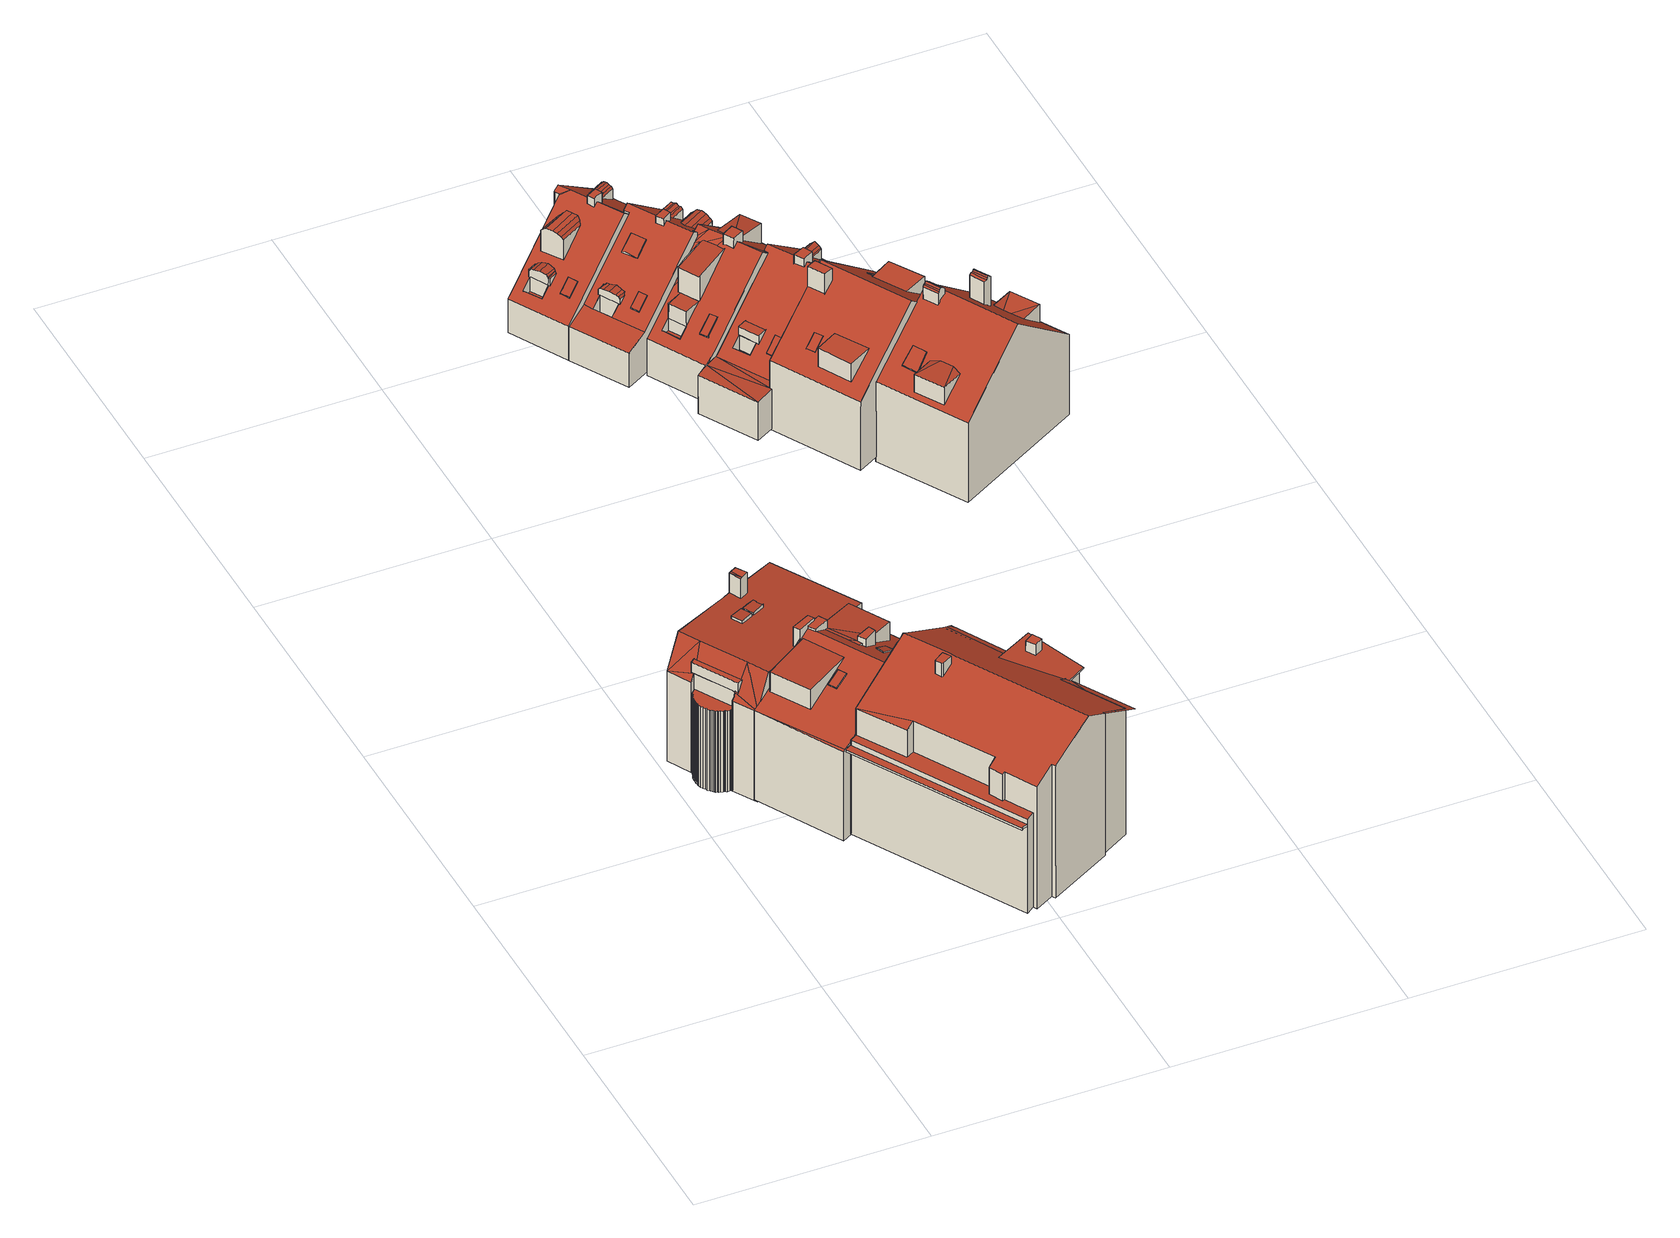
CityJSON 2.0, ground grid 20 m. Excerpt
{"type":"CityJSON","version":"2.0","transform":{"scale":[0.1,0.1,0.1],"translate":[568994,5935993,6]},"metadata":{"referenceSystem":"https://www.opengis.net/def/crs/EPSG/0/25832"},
"CityObjects":{
"building1":{"type":"Building","attributes":{"Grundfläche 2D":"136.138390","Grundhöhe NN":"7.382"},"children":["building1-1","building1-2","building1-3","building1-4","building1-5","building1-6"],"geometry":[{"type":"Solid","lod":"3","boundaries":[[[[0,1,2,3,4,5,6]],[[7,8,9,10,11,12,13,14,15,16,17,18,19,20,21]],[[22,8,7]],[[23,24,22]],[[25,8,22,24]],[[24,26,27,28,9,8,25]],[[29,30,31,32,27]],[[27,32,9,28]],[[10,9,32]],[[33,34,35,36,37,38,39,40,41,42,43,44,45,46,47,48,49,50,51,52,53,54,55,56,57,58,59,60,61,62,63,64,65,66,67,68,69,70,71,72,73,74,75]],[[76,77,78,79]],[[74,73,80,81]],[[75,74,81,82]],[[33,75,82,83]],[[34,33,83,84]],[[35,34,84,85]],[[36,35,85,86]],[[37,36,86,87]],[[38,37,87,88]],[[39,38,88,89]],[[40,39,89,90]],[[41,40,90,91]],[[42,41,91,92]],[[43,42,92,93]],[[44,43,93,94]],[[45,44,94,95]],[[46,45,95,96]],[[47,46,96,97]],[[48,47,97,98]],[[49,48,98,99]],[[50,49,99,100]],[[51,50,100,101]],[[52,51,101,102]],[[53,52,102,103]],[[54,53,103,104]],[[55,54,104,105]],[[56,55,105,106]],[[57,56,106,107]],[[58,57,107,108]],[[59,58,108,109]],[[60,59,109,110]],[[61,60,110,111]],[[70,69,112,113]],[[62,61,111,114]],[[63,62,114,115]],[[64,63,115,116]],[[65,64,116,117]],[[66,65,117,118]],[[67,66,118,119]],[[68,67,119,120]],[[69,68,120,112]],[[1,0,6,121,122]],[[2,1,122,123]],[[4,3,2,123,124,79,78]],[[76,79,124,125]],[[77,76,125,126]],[[127,128,129,22,7,21,20,19,18,17,16,77,126,130]],[[23,22,129,131]],[[23,131,80,73,24]],[[27,26,24,73,72,71]],[[27,71,70,29]],[[31,30,29,70,113,132]],[[32,31,132,133]],[[14,13,12,11,10,32,133,121,6,134]],[[5,4,78,77,16,15,14,134,6]],[[125,124,123,122,121,133,132,113,112,120,119,118,117,116,115,114,111,110,109,108,107,106,105,104,103,102,101,100,99,98,97,96,95,94,93,92,91,90,89,88,87,86,85,84,83,82,81,80,131,129,128,127,130,126]]]],"semantics":{"surfaces":[{"type":"RoofSurface"},{"type":"WallSurface"},{"type":"GroundSurface"}],"values":[[0,0,0,0,0,0,0,0,0,0,0,1,1,1,1,1,1,1,1,1,1,1,1,1,1,1,1,1,1,1,1,1,1,1,1,1,1,1,1,1,1,1,1,1,1,1,1,1,1,1,1,1,1,1,1,1,1,1,1,1,1,1,1,1,1,2]]}}]},
"building1-1":{"type":"BuildingInstallation","parents":["building1"],"geometry":[{"type":"MultiSurface","lod":"3","boundaries":[[[135,134,136,137]],[[0,138,137,136]],[[138,5,135,137]],[[5,6,134,135]],[[6,0,136,134]]],"semantics":{"surfaces":[{"type":"RoofSurface"},{"type":"WallSurface"}],"values":[0,1,1,1,1]}}]},
"building1-2":{"type":"BuildingInstallation","parents":["building1"],"geometry":[{"type":"MultiSurface","lod":"3","boundaries":[[[139,140,141,142,143,144,145,146]],[[147,148,142,141]],[[149,144,143,142,148]],[[149,150,145,144]],[[150,151,146,145]],[[151,152,139,146]],[[141,140,139,152,147]]],"semantics":{"surfaces":[{"type":"RoofSurface"},{"type":"WallSurface"}],"values":[0,1,1,1,1,1,1]}}]},
"building1-3":{"type":"BuildingInstallation","parents":["building1"],"geometry":[{"type":"MultiSurface","lod":"3","boundaries":[[[153,154,155]],[[156,154,153]],[[157,156,153,158]],[[20,159,155,154]],[[159,160,161,158,153,155]],[[161,18,157,158]],[[18,19,20,154,156,157]]],"semantics":{"surfaces":[{"type":"RoofSurface"},{"type":"WallSurface"}],"values":[0,0,0,1,1,1,1]}}]},
"building1-4":{"type":"BuildingInstallation","parents":["building1"],"geometry":[{"type":"MultiSurface","lod":"3","boundaries":[[[25,162,163,164,165,166,167,168,28]],[[163,162,169]],[[169,24,26,27,170,167,166,165,164,163]],[[168,167,170]]],"semantics":{"surfaces":[{"type":"RoofSurface"},{"type":"WallSurface"}],"values":[0,1,1,1]}}]},
"building1-5":{"type":"BuildingInstallation","parents":["building1"],"geometry":[{"type":"MultiSurface","lod":"3","boundaries":[[[171,172,173,174]],[[174,173,175,176]],[[176,177,171,174]],[[172,171,177,178]],[[178,175,173,172]]],"semantics":{"surfaces":[{"type":"RoofSurface"},{"type":"WallSurface"}],"values":[0,1,1,1,1]}}]},
"building1-6":{"type":"BuildingInstallation","parents":["building1"],"geometry":[{"type":"MultiSurface","lod":"3","boundaries":[[[179,180,181,182]],[[11,12,180,179]],[[12,183,181,180]],[[183,184,182,181]],[[184,11,179,182]]],"semantics":{"surfaces":[{"type":"RoofSurface"},{"type":"WallSurface"}],"values":[0,1,1,1,1]}}]},
"building2":{"type":"Building","attributes":{"Grundfläche 2D":"112.647436","Grundhöhe NN":"7.895"},"children":["building2-1","building2-2","building2-3","building2-4","building2-5","building2-6"],"geometry":[{"type":"MultiSurface","lod":"3","boundaries":[[[185,186,187,188,189,190]],[[191,189,192,193]],[[191,190,189]],[[194,191,193,195]],[[196,197,198,199,200,201,202,203,204],[205,206,207,208,195,193,192,209,210,211,212]],[[213,214,215,200,199,198,216,217],[218,219,220,221]],[[222,214,213]],[[218,223,224,219]],[[188,187,211,210]],[[194,195,208]],[[205,212,186,185]],[[212,211,187,186]],[[219,224,220]],[[218,221,223]],[[221,220,224,223]],[[213,217,216,198,197,196,204,225,226]],[[222,213,226,227]],[[203,202,201,200,215,214,222,227,228]],[[204,203,228,225]],[[226,225,228,227]]],"semantics":{"surfaces":[{"type":"RoofSurface"},{"type":"WallSurface"},{"type":"GroundSurface"}],"values":[0,0,0,0,0,0,0,0,1,1,1,1,1,1,1,1,1,1,1,2]}}]},
"building2-1":{"type":"BuildingInstallation","parents":["building2"],"geometry":[{"type":"MultiSurface","lod":"3","boundaries":[[[229,230,231,232,233]],[[230,229,216,234]],[[230,234,199,192,189,231]],[[189,188,210,196,233,232,231]],[[233,196,197,198,216,229]]],"semantics":{"surfaces":[{"type":"RoofSurface"},{"type":"WallSurface"}],"values":[0,1,1,1,1]}}]},
"building2-2":{"type":"BuildingInstallation","parents":["building2"],"geometry":[{"type":"MultiSurface","lod":"3","boundaries":[[[235,236,237,238]],[[237,236,239,240]],[[236,235,241,239]],[[238,237,240,242]],[[235,238,242,241]]],"semantics":{"surfaces":[{"type":"RoofSurface"},{"type":"WallSurface"}],"values":[0,1,1,1,1]}}]},
"building2-3":{"type":"BuildingInstallation","parents":["building2"],"geometry":[{"type":"MultiSurface","lod":"3","boundaries":[[[243,244,245,246]],[[201,202,244,243]],[[243,246,247,201]],[[202,248,245,244]],[[247,246,245,248]]],"semantics":{"surfaces":[{"type":"RoofSurface"},{"type":"WallSurface"}],"values":[0,1,1,1,1]}}]},
"building2-4":{"type":"BuildingInstallation","parents":["building2"],"geometry":[{"type":"MultiSurface","lod":"3","boundaries":[[[249,250,251,252]],[[253,254,249,252]],[[254,255,250,249]],[[251,250,255,256]],[[252,251,256,253]]],"semantics":{"surfaces":[{"type":"RoofSurface"},{"type":"WallSurface"}],"values":[0,1,1,1,1]}}]},
"building2-5":{"type":"BuildingInstallation","parents":["building2"],"geometry":[{"type":"MultiSurface","lod":"3","boundaries":[[[257,258,259,260]],[[257,260,261,262]],[[258,257,262,263]],[[260,259,264,261]],[[259,258,263,264]]],"semantics":{"surfaces":[{"type":"RoofSurface"},{"type":"WallSurface"}],"values":[0,1,1,1,1]}}]},
"building2-6":{"type":"BuildingInstallation","parents":["building2"],"geometry":[{"type":"MultiSurface","lod":"3","boundaries":[[[265,266,267,268,269]],[[267,266,191,194,208,270]],[[270,271,268,267]],[[205,185,190,265,269,268,271]],[[190,191,266,265]]],"semantics":{"surfaces":[{"type":"RoofSurface"},{"type":"WallSurface"}],"values":[0,1,1,1,1]}}]},
"building3":{"type":"Building","attributes":{"Grundfläche 2D":"219.987229","Grundhöhe NN":"8.027"},"children":["building3-1","building3-2","building3-3"],"geometry":[{"type":"MultiSurface","lod":"3","boundaries":[[[272,273,274,275,276,277,278,279],[280,281,282,283,284]],[[285,286,287]],[[277,276,275,288,289,290,291,292,293,294,295,296,297,298,299,300,272]],[[301,302,303,287,286,304,305,306,307,308,309,310,297,296,295,294]],[[311,312,313,314,315,316,317,318,319,320]],[[288,275,274,321]],[[300,322,273,272]],[[322,321,274,273]],[[315,314,323,324,325,326]],[[327,316,315,326,325,324,328,329]],[[316,327,329,328,330,317]],[[306,319,318,307]],[[331,308,307,318,317,330]],[[309,308,331,332]],[[310,309,332,333]],[[298,297,310,333,334]],[[335,298,334,336]],[[337,335,336,338]],[[278,339,337,338,340]],[[341,342,343,344,277,339,278,340]],[[345,343,342,346]],[[347,348,345,346,349]],[[291,350,347,349,351]],[[352,323,314,287,303,302,301,294,293,292,291,351,353]],[[287,314,313,285]],[[285,313,312,286]],[[286,312,311,304]],[[304,311,320,305]],[[305,320,319,306]],[[340,338,336,334,333,332,331,330,328,324,323,352,353,351,349,346,342,341]],[[277,344,300,299,298,335,337,339]],[[344,343,345,348,288,321,322,300]],[[347,350,291,290,289,288,348]]],"semantics":{"surfaces":[{"type":"RoofSurface"},{"type":"WallSurface"},{"type":"GroundSurface"}],"values":[0,0,0,0,0,1,1,1,1,1,1,1,1,1,1,1,1,1,1,1,1,1,1,1,1,1,1,1,1,2,0,0,0]}}]},
"building3-1":{"type":"BuildingInstallation","parents":["building3"],"geometry":[{"type":"MultiSurface","lod":"3","boundaries":[[[354,355,356,357,358,359]],[[357,356,360,361]],[[358,357,361,362]],[[359,358,362,363]],[[354,359,363,364]],[[355,354,364,365]],[[356,355,365,360]]],"semantics":{"surfaces":[{"type":"RoofSurface"},{"type":"WallSurface"}],"values":[0,1,1,1,1,1,1]}}]},
"building3-2":{"type":"BuildingInstallation","parents":["building3"],"geometry":[{"type":"MultiSurface","lod":"3","boundaries":[[[366,367,368,369]],[[368,367,281,280]],[[369,368,280,284]],[[366,369,284,283]],[[367,366,283,282,281]]],"semantics":{"surfaces":[{"type":"RoofSurface"},{"type":"WallSurface"}],"values":[0,1,1,1,1]}}]},
"building3-3":{"type":"BuildingInstallation","parents":["building3"],"geometry":[{"type":"MultiSurface","lod":"3","boundaries":[[[214,370,371,327,326]],[[327,329,325,326]],[[325,372,214,326]],[[370,214,372,373]],[[329,327,371,370,373,374]],[[329,374,373,372,325]]],"semantics":{"surfaces":[{"type":"RoofSurface"},{"type":"WallSurface"},{"type":"OuterCeilingSurface"}],"values":[0,1,1,1,1,2]}}]},
"building4":{"type":"Building","attributes":{"Grundfläche 2D":"66.499523","Grundhöhe NN":"8.034"},"children":["building4-1","building4-2","building4-3","building4-4","building4-5","building4-6"],"geometry":[{"type":"MultiSurface","lod":"3","boundaries":[[[375,376,377,378,379,380]],[[381,382,383,384,385,386,387,378,377,376]],[[385,388,389,386]],[[390,386,389]],[[390,391,392,380,379,378,387,386],[393,394,395,396,397,398]],[[392,391,399,400]],[[375,380,392,400,401]],[[376,375,401,402]],[[382,381,376,402,403]],[[384,383,382,403,404]],[[388,385,384,404,405]],[[389,388,405,406]],[[399,391,390,389,406]],[[400,399,406,405,404,403,402,401]]],"semantics":{"surfaces":[{"type":"RoofSurface"},{"type":"WallSurface"},{"type":"GroundSurface"}],"values":[0,0,0,0,0,1,1,1,1,1,1,1,1,2]}}]},
"building4-1":{"type":"BuildingInstallation","parents":["building4"],"geometry":[{"type":"MultiSurface","lod":"3","boundaries":[[[407,408,409,410,411,412]],[[410,409,394,393]],[[411,410,393,398]],[[397,396,395,408,407,412,411,398]],[[395,394,409,408]]],"semantics":{"surfaces":[{"type":"RoofSurface"},{"type":"WallSurface"}],"values":[0,1,1,1,1]}}]},
"building4-2":{"type":"BuildingInstallation","parents":["building4"],"geometry":[{"type":"MultiSurface","lod":"3","boundaries":[[[413,414,415,416,417]],[[418,414,413,419]],[[420,418,419,421]],[[422,420,421,423]],[[424,422,423,425]],[[426,424,425,427]],[[416,415,428]],[[426,427,429]],[[430,431,432,428,415,414,418,420,422,424,426,429,433]]],"semantics":{"surfaces":[{"type":"RoofSurface"},{"type":"WallSurface"}],"values":[0,0,0,0,0,0,1,1,1]}}]},
"building4-3":{"type":"BuildingInstallation","parents":["building4"],"geometry":[{"type":"MultiSurface","lod":"3","boundaries":[[[434,435,436,437,438,439]],[[434,439,440,441]],[[442,441,440,443]],[[444,442,443,445]],[[446,447,444,445,448]],[[448,449,446]],[[450,451,446,449,452]],[[453,395,396,397,398,448,445,443,440,439,438,437]],[[398,449,448]],[[398,454,452,449]],[[450,452,454]],[[437,436,453]]],"semantics":{"surfaces":[{"type":"RoofSurface"},{"type":"WallSurface"}],"values":[0,0,0,0,0,0,0,1,1,1,1,1]}}]},
"building4-4":{"type":"BuildingInstallation","parents":["building4"],"geometry":[{"type":"MultiSurface","lod":"3","boundaries":[[[455,456,457,458]],[[458,457,459,460]],[[460,459,461,462]],[[461,463,464,462]],[[465,464,463,466]],[[467,465,466,468]],[[463,461,459,457,456,469,470,468,466]],[[467,468,470]],[[456,455,469]]],"semantics":{"surfaces":[{"type":"RoofSurface"},{"type":"WallSurface"}],"values":[0,0,0,0,0,0,1,1,1]}}]},
"building4-5":{"type":"BuildingInstallation","parents":["building4"],"geometry":[{"type":"MultiSurface","lod":"3","boundaries":[[[471,472,473,474,475,476]],[[477,478,473,472]],[[479,474,473,478,387]],[[475,474,479,480]],[[379,377,481,477,472,471,476,475,480]]],"semantics":{"surfaces":[{"type":"RoofSurface"},{"type":"WallSurface"}],"values":[0,1,1,1,1]}}]},
"building4-6":{"type":"BuildingInstallation","parents":["building4"],"geometry":[{"type":"MultiSurface","lod":"3","boundaries":[[[482,483,484,485]],[[485,484,486,487]],[[482,485,487,488]],[[488,489,483,482]],[[484,483,489,486]]],"semantics":{"surfaces":[{"type":"RoofSurface"},{"type":"WallSurface"}],"values":[0,1,1,1,1]}}]},
"building5":{"type":"Building","attributes":{"Grundfläche 2D":"73.309201","Grundhöhe NN":"8.021"},"children":["building5-1","building5-2","building5-3","building5-4","building5-5","building5-6","building5-7"],"geometry":[{"type":"MultiSurface","lod":"3","boundaries":[[[490,491,392,492,493,494]],[[495,496,497,498,491,490,499,500,501,502,494,493,503,504]],[[496,495,504,503,505,506,507,508,509,510]],[[492,392,400,511]],[[512,505,503,493,492,511,513]],[[506,505,512,514]],[[508,507,506,514,515]],[[510,509,508,515,516]],[[497,496,510,516,402]],[[498,497,402,401]],[[392,491,498,401,400]],[[513,511,400,401,402,516,515,514,512]]],"semantics":{"surfaces":[{"type":"RoofSurface"},{"type":"WallSurface"},{"type":"GroundSurface"}],"values":[0,0,0,1,1,1,1,1,1,1,1,2]}}]},
"building5-1":{"type":"BuildingInstallation","parents":["building5"],"geometry":[{"type":"MultiSurface","lod":"3","boundaries":[[[517,518,519,520]],[[517,520,521,522]],[[520,519,523,521]],[[518,517,522,524]],[[519,518,524,523]]],"semantics":{"surfaces":[{"type":"RoofSurface"},{"type":"WallSurface"}],"values":[0,1,1,1,1]}}]},
"building5-2":{"type":"BuildingInstallation","parents":["building5"],"geometry":[{"type":"MultiSurface","lod":"3","boundaries":[[[525,526,527,528,529]],[[530,526,525,531]],[[532,530,531,533]],[[534,532,533,535]],[[536,534,535,537]],[[538,536,537,539]],[[528,527,540]],[[538,539,541]],[[536,538,541,542,543,540,527,526,530,532,534]]],"semantics":{"surfaces":[{"type":"RoofSurface"},{"type":"WallSurface"}],"values":[0,0,0,0,0,0,1,1,1]}}]},
"building5-3":{"type":"BuildingInstallation","parents":["building5"],"geometry":[{"type":"MultiSurface","lod":"3","boundaries":[[[544,545,546,547,548,549,550]],[[545,544,551,552]],[[553,552,551,554]],[[555,553,554,556]],[[556,557,558,555]],[[559,560,558,557,561]],[[562,499,500,501,502,563,561,557,556,554,551,544,550,549]],[[559,561,563]],[[549,548,562]]],"semantics":{"surfaces":[{"type":"RoofSurface"},{"type":"WallSurface"}],"values":[0,0,0,0,0,0,1,1,1]}}]},
"building5-4":{"type":"BuildingInstallation","parents":["building5"],"geometry":[{"type":"MultiSurface","lod":"3","boundaries":[[[564,565,566,567,568,569]],[[490,494,566,565]],[[567,566,494,502]],[[567,502,501,500,499,564,569,568]],[[565,564,499,490]]],"semantics":{"surfaces":[{"type":"RoofSurface"},{"type":"WallSurface"}],"values":[0,1,1,1,1]}}]},
"building5-5":{"type":"BuildingInstallation","parents":["building5"],"geometry":[{"type":"MultiSurface","lod":"3","boundaries":[[[570,571,572,573]],[[573,572,574,575]],[[575,574,576,577]],[[578,577,576,579]],[[580,581,578,579,582]],[[583,584,580,582,585]],[[586,587,588,589,590,585,582,579,576,574,572,571]],[[583,585,590]],[[586,571,570]]],"semantics":{"surfaces":[{"type":"RoofSurface"},{"type":"WallSurface"}],"values":[0,0,0,0,0,0,1,1,1]}}]},
"building5-6":{"type":"BuildingInstallation","parents":["building5"],"geometry":[{"type":"MultiSurface","lod":"3","boundaries":[[[591,592,593,594,595,596,597]],[[591,598,599,600,601,595,594,593,592]],[[596,595,601,602]],[[597,596,602,603]],[[603,598,591,597]]],"semantics":{"surfaces":[{"type":"RoofSurface"},{"type":"WallSurface"}],"values":[0,1,1,1,1]}}]},
"building5-7":{"type":"BuildingInstallation","parents":["building5"],"geometry":[{"type":"MultiSurface","lod":"3","boundaries":[[[604,605,606,607]],[[604,608,495,609,605]],[[606,605,609,610]],[[606,610,504,611,607]],[[604,607,611,608]]],"semantics":{"surfaces":[{"type":"RoofSurface"},{"type":"WallSurface"}],"values":[0,1,1,1,1]}}]},
"building6":{"type":"Building","attributes":{"Grundfläche 2D":"66.528659","Grundhöhe NN":"7.716"},"children":["building6-1","building6-2","building6-3","building6-4","building6-5","building6-6"],"geometry":[{"type":"MultiSurface","lod":"3","boundaries":[[[612,613,614,615,616,617,618,619,620],[621,622,623,624,625,626,627,628]],[[618,629,630,619]],[[631,632,620,619,630,633,634,635,636]],[[631,637,638,632]],[[639,632,638]],[[639,614,613,612,620,640,641]],[[641,640,620,632,639]],[[616,615,642,643]],[[629,618,617,616,643,644]],[[630,629,644,645]],[[634,633,630,645,646]],[[636,635,634,646,647]],[[637,631,636,647,648]],[[638,637,648,649]],[[642,615,614,639,638,649,650]],[[643,642,650,649,648,647,646,645,644]]],"semantics":{"surfaces":[{"type":"RoofSurface"},{"type":"WallSurface"},{"type":"GroundSurface"}],"values":[0,0,0,0,0,0,0,1,1,1,1,1,1,1,1,2]}}]},
"building6-1":{"type":"BuildingInstallation","parents":["building6"],"geometry":[{"type":"MultiSurface","lod":"3","boundaries":[[[651,652,653,654]],[[655,656,657,651,654]],[[651,657,619,658,652]],[[658,659,653,652]],[[653,659,620,655,654]]],"semantics":{"surfaces":[{"type":"RoofSurface"},{"type":"WallSurface"}],"values":[0,1,1,1,1]}}]},
"building6-2":{"type":"BuildingInstallation","parents":["building6"],"geometry":[{"type":"MultiSurface","lod":"3","boundaries":[[[628,660,661,621]],[[660,628,627,626]],[[626,623,661,660]],[[623,622,621,661]]],"semantics":{"surfaces":[{"type":"RoofSurface"},{"type":"WallSurface"}],"values":[0,1,1,1]}}]},
"building6-3":{"type":"BuildingInstallation","parents":["building6"],"geometry":[{"type":"MultiSurface","lod":"3","boundaries":[[[662,663,664,665,666,667]],[[662,667,668,669]],[[665,664,670,671]],[[668,667,666,665,671,672]],[[670,664,663,662,669,673]]],"semantics":{"surfaces":[{"type":"RoofSurface"},{"type":"WallSurface"}],"values":[0,1,1,1,1]}}]},
"building6-4":{"type":"BuildingInstallation","parents":["building6"],"geometry":[{"type":"MultiSurface","lod":"3","boundaries":[[[674,675,676]],[[677,676,675,678]],[[679,674,676]],[[677,678,680]],[[676,677,680,679]]],"semantics":{"surfaces":[{"type":"RoofSurface"},{"type":"WallSurface"}],"values":[0,0,1,1,1]}}]},
"building6-5":{"type":"BuildingInstallation","parents":["building6"],"geometry":[{"type":"MultiSurface","lod":"3","boundaries":[[[681,682,683,684]],[[626,625,682,681]],[[625,624,683,682]],[[624,623,684,683]],[[623,626,681,684]]],"semantics":{"surfaces":[{"type":"RoofSurface"},{"type":"WallSurface"}],"values":[0,1,1,1,1]}}]},
"building6-6":{"type":"BuildingInstallation","parents":["building6"],"geometry":[{"type":"MultiSurface","lod":"3","boundaries":[[[685,686,687,688,612,689,640,690,691,692,693,694]],[[695,628,621,696,687,686,685,694]],[[687,696,688]],[[692,691,690,641,613,695,694,693]]],"semantics":{"surfaces":[{"type":"RoofSurface"},{"type":"WallSurface"}],"values":[0,1,1,1]}}]},
"building7":{"type":"Building","attributes":{"Grundfläche 2D":"80.088168","Grundhöhe NN":"7.539"},"children":["building7-1","building7-2","building7-3","building7-4","building7-5","building7-6"],"geometry":[{"type":"MultiSurface","lod":"3","boundaries":[[[697,698,699,700,701,702]],[[703,704,697,702,701,700,705,706],[707,708,709,710]],[[711,703,712]],[[704,703,711]],[[713,712,714]],[[715,711,712,713]],[[714,712,703,716,717]],[[713,714,717,718]],[[715,713,718,719]],[[711,715,719,720]],[[704,711,720,721]],[[698,697,704,721,722]],[[699,698,722,723]],[[705,700,699,723,724]],[[706,705,724,725]],[[703,706,725,716]],[[719,718,717,716,725,724,723,722,721,720]]],"semantics":{"surfaces":[{"type":"RoofSurface"},{"type":"WallSurface"},{"type":"GroundSurface"}],"values":[0,0,0,0,0,0,1,1,1,1,1,1,1,1,1,1,2]}}]},
"building7-1":{"type":"BuildingInstallation","parents":["building7"],"geometry":[{"type":"MultiSurface","lod":"3","boundaries":[[[726,727,728,729]],[[726,729,730,731,732]],[[733,732,731,734]],[[735,733,734,736]],[[737,735,736,738,739]],[[740,737,739,741]],[[728,727,742]],[[740,741,743]],[[733,735,737,740,743,744,742,727,726,732]]],"semantics":{"surfaces":[{"type":"RoofSurface"},{"type":"WallSurface"}],"values":[0,0,0,0,0,0,1,1,1]}}]},
"building7-2":{"type":"BuildingInstallation","parents":["building7"],"geometry":[{"type":"MultiSurface","lod":"3","boundaries":[[[745,746,747,748]],[[749,750,748,747]],[[745,748,750,751]],[[745,751,752,746]],[[752,749,747,746]]],"semantics":{"surfaces":[{"type":"RoofSurface"},{"type":"WallSurface"}],"values":[0,1,1,1,1]}}]},
"building7-3":{"type":"BuildingInstallation","parents":["building7"],"geometry":[{"type":"MultiSurface","lod":"3","boundaries":[[[753,754,755,756,757,758,759]],[[760,709,710,761,756,755,754,753]],[[761,757,756]],[[753,759,760]]],"semantics":{"surfaces":[{"type":"RoofSurface"},{"type":"WallSurface"}],"values":[0,1,1,1]}}]},
"building7-4":{"type":"BuildingInstallation","parents":["building7"],"geometry":[{"type":"MultiSurface","lod":"3","boundaries":[[[762,763,764,765]],[[762,765,766,767]],[[765,764,768,766]],[[763,762,767,769]],[[764,763,769,768]]],"semantics":{"surfaces":[{"type":"RoofSurface"},{"type":"WallSurface"}],"values":[0,1,1,1,1]}}]},
"building7-5":{"type":"BuildingInstallation","parents":["building7"],"geometry":[{"type":"MultiSurface","lod":"3","boundaries":[[[770,771,772,773,774]],[[771,775,701,776,772]],[[773,772,776,777]],[[777,702,778,770,774,773]],[[771,770,778,775]]],"semantics":{"surfaces":[{"type":"RoofSurface"},{"type":"WallSurface"}],"values":[0,1,1,1,1]}}]},
"building7-6":{"type":"BuildingInstallation","parents":["building7"],"geometry":[{"type":"MultiSurface","lod":"3","boundaries":[[[779,780,781,782]],[[709,708,780,779]],[[781,780,708,707]],[[707,710,782,781]],[[709,779,782,710]]],"semantics":{"surfaces":[{"type":"RoofSurface"},{"type":"WallSurface"}],"values":[0,1,1,1,1]}}]},
"building8":{"type":"Building","attributes":{"Grundfläche 2D":"115.761038","Grundhöhe NN":"7.352"},"children":["building8-1","building8-2","building8-3"],"geometry":[{"type":"MultiSurface","lod":"3","boundaries":[[[783,784,785,786]],[[787,788,789,790,791,792],[793,783,786,794]],[[795,787,792,796,797],[798,799,800,801,802,803]],[[804,805,798,803]],[[793,794,785,784]],[[794,786,785]],[[783,793,784]],[[798,805,801,800,806,807,799]],[[804,803,802]],[[805,804,802,801]],[[791,790,808,809]],[[810,797,796,792,791,809,811]],[[795,797,810,812]],[[790,789,788,787,795,812,808]],[[810,811,809,808,812]]],"semantics":{"surfaces":[{"type":"RoofSurface"},{"type":"WallSurface"},{"type":"GroundSurface"}],"values":[0,0,0,0,1,1,1,1,1,1,1,1,1,1,2]}}]},
"building8-1":{"type":"BuildingInstallation","parents":["building8"],"geometry":[{"type":"MultiSurface","lod":"3","boundaries":[[[813,814,807,806]],[[800,815,813,806]],[[813,815,816,814]],[[816,799,807,814]]],"semantics":{"surfaces":[{"type":"RoofSurface"},{"type":"WallSurface"}],"values":[0,1,1,1]}}]},
"building8-2":{"type":"BuildingInstallation","parents":["building8"],"geometry":[{"type":"MultiSurface","lod":"3","boundaries":[[[817,818,819,820]],[[818,817,821,822]],[[820,819,823,824]],[[817,820,824,821]],[[819,818,822,823]]],"semantics":{"surfaces":[{"type":"RoofSurface"},{"type":"WallSurface"}],"values":[0,1,1,1,1]}}]},
"building8-3":{"type":"BuildingInstallation","parents":["building8"],"geometry":[{"type":"MultiSurface","lod":"3","boundaries":[[[825,826,827,828]],[[789,829,828,827]],[[825,828,829,830]],[[830,788,826,825]],[[788,789,827,826]]],"semantics":{"surfaces":[{"type":"RoofSurface"},{"type":"WallSurface"}],"values":[0,1,1,1,1]}}]},
"building9":{"type":"Building","attributes":{"Grundfläche 2D":"113.275374","Grundhöhe NN":"6.968"},"children":["building9-1","building9-2","building9-3","building9-4"],"geometry":[{"type":"Solid","lod":"3","boundaries":[[[[831,832,833,834]],[[835,831,834]],[[833,832,836]],[[837,838,839,840]],[[841,839,838,842,843],[832,831,835,844,845,836]],[[834,833,845,844]],[[835,834,844]],[[845,833,836]],[[841,843,846,847]],[[840,839,841,847,848]],[[837,840,848,849]],[[846,843,842,838,837,849,850]],[[850,849,848,847,846]]]],"semantics":{"surfaces":[{"type":"RoofSurface"},{"type":"WallSurface"},{"type":"GroundSurface"}],"values":[[0,0,0,0,0,1,1,1,1,1,1,1,2]]}}]},
"building9-1":{"type":"BuildingInstallation","parents":["building9"],"geometry":[{"type":"MultiSurface","lod":"3","boundaries":[[[851,852,853,854]],[[854,853,855,856]],[[851,854,856,857]],[[852,851,857,858]],[[853,852,858,855]]],"semantics":{"surfaces":[{"type":"RoofSurface"},{"type":"WallSurface"}],"values":[0,1,1,1,1]}}]},
"building9-2":{"type":"BuildingInstallation","parents":["building9"],"geometry":[{"type":"MultiSurface","lod":"3","boundaries":[[[859,860,861]],[[862,861,860,863]],[[863,864,862]],[[859,861,865]],[[862,864,866]],[[861,862,866,865]]],"semantics":{"surfaces":[{"type":"RoofSurface"},{"type":"WallSurface"}],"values":[0,0,0,1,1,1]}}]},
"building9-3":{"type":"BuildingInstallation","parents":["building9"],"geometry":[{"type":"MultiSurface","lod":"3","boundaries":[[[867,868,869,870]],[[871,868,867,872]],[[873,871,872,874]],[[875,873,874,876]],[[877,875,876,878]],[[879,877,878,880]],[[870,869,881,882]],[[882,883,884,885,886,887,880,878,876,874,872,867,870]],[[879,880,887,888]],[[888,889,890,891,892,881,869,868,871,873,875,877,879]]],"semantics":{"surfaces":[{"type":"RoofSurface"},{"type":"WallSurface"}],"values":[0,0,0,0,0,0,1,1,1,1]}}]},
"building9-4":{"type":"BuildingInstallation","parents":["building9"],"geometry":[{"type":"MultiSurface","lod":"3","boundaries":[[[893,894,895,896,897]],[[897,896,898,899,893]],[[900,901,902,903]],[[901,904,905,902]],[[903,899,898,900]],[[906,907,905,904]],[[895,894,908,909]],[[909,910,911,912,913,914,906,904,901,900,898,896,895]],[[907,906,914,915]],[[907,915,916,917,918,908,894,893,899,903,902,905]]],"semantics":{"surfaces":[{"type":"RoofSurface"},{"type":"WallSurface"}],"values":[0,0,0,0,0,0,1,1,1,1]}}]}
},
"vertices":[
[183,296,71],[183,297,71],[161,337,71],[160,336,71],[143,326,71],[164,289,71],[166,287,71],[19,302,131],[29,284,131],[51,246,131],[61,228,131],[96,247,127],[112,256,125],[117,259,125],[166,287,120],[143,326,120],[123,361,120],[121,360,120],[84,339,124],[79,336,124],[77,335,125],[70,331,125],[6,294,102],[17,274,102],[20,276,108],[24,279,118],[38,245,108],[39,242,108],[45,244,118],[38,241,106],[38,241,105],[36,240,102],[48,220,102],[18,273,93],[17,272,93],[17,270,93],[16,269,93],[16,268,93],[15,267,93],[15,266,93],[15,264,93],[15,263,93],[15,262,93],[15,260,93],[15,259,93],[15,258,93],[15,257,93],[16,255,93],[16,254,93],[17,253,93],[17,252,93],[18,251,93],[19,250,93],[19,249,93],[20,248,93],[21,247,93],[22,246,93],[23,245,93],[24,244,93],[25,244,93],[26,243,93],[27,243,93],[29,242,93],[30,242,93],[31,242,93],[32,241,93],[34,241,93],[35,241,93],[36,241,93],[37,241,93],[38,241,93],[39,242,93],[38,245,93],[20,276,93],[20,275,93],[19,274,93],[141,371,59],[123,361,63],[143,326,63],[160,336,59],[20,276,14],[20,275,14],[19,274,14],[18,273,14],[17,272,14],[17,270,14],[16,269,14],[16,268,14],[15,267,14],[15,266,14],[15,264,14],[15,263,14],[15,262,14],[15,260,14],[15,259,14],[15,258,14],[15,257,14],[16,255,14],[16,254,14],[17,253,14],[17,252,14],[18,251,14],[19,250,14],[19,249,14],[20,248,14],[21,247,14],[22,246,14],[23,245,14],[24,244,14],[25,244,14],[26,243,14],[27,243,14],[37,241,14],[38,241,14],[29,242,14],[30,242,14],[31,242,14],[32,241,14],[34,241,14],[35,241,14],[36,241,14],[166,287,14],[183,297,14],[161,337,14],[160,336,14],[141,371,14],[123,361,14],[77,335,14],[19,302,14],[6,294,14],[79,336,14],[17,274,14],[36,240,14],[48,220,14],[166,287,81],
[164,289,81],[183,296,81],[182,298,81],[182,298,71],
[89,317,127],[82,313,128],[77,310,128],[82,301,128],[93,308,128],[93,308,127],[90,313,127],[90,314,127],[77,310,126],[82,301,126],[93,308,124],[90,313,124],[90,314,124],[89,317,124],
[84,326,144],[77,335,144],[82,325,144],[79,336,144],[84,339,144],[90,330,144],[82,325,125],[84,326,124],[90,330,124],
[23,281,118],[19,278,118],[20,276,118],[38,245,118],[39,242,118],[41,240,118],[45,242,118],[19,278,108],[41,240,108],
[69,294,130],[80,300,129],[75,309,129],[64,303,130],[75,309,126],[64,303,127],[69,294,127],[80,300,126],
[96,247,146],[112,256,146],[109,261,146],[93,253,146],[109,261,125],[93,253,127],
[149,230,135],[169,242,133],[150,276,133],[118,257,136],[121,252,136],[147,233,135],[135,227,137],[119,251,136],[129,232,137],[137,223,137],[134,222,137],[117,259,135],[112,256,138],[105,252,142],[109,245,142],[146,179,142],[149,180,141],[159,186,135],[201,210,109],[160,283,109],[149,230,128],[147,233,128],[135,227,135],[137,223,135],[121,252,135],[118,257,135],[150,276,115],[169,242,115],[44,218,106],[87,145,107],[93,148,110],[104,252,142],[48,220,108],[98,246,138],[117,212,138],[79,191,115],[60,224,115],[85,144,106],[60,224,134],[79,191,134],[160,283,19],[44,218,19],[85,144,19],[201,210,19],
[104,252,144],[108,245,144],[121,252,144],[118,257,144],[117,259,144],[108,245,142],
[113,199,133],[109,206,133],[98,200,127],[102,193,127],[109,206,132],[98,200,126],[113,199,132],[102,193,126],
[149,180,148],[159,186,148],[156,190,148],[146,184,148],[146,184,141],[156,190,135],
[157,224,127],[146,217,134],[149,210,134],[161,217,127],[161,217,126],[157,224,126],[146,217,133],[149,210,133],
[158,196,134],[169,202,127],[165,209,127],[154,203,134],[154,203,133],[158,196,133],[169,202,126],[165,209,126],
[147,233,142],[135,227,142],[139,220,142],[150,227,142],[149,230,142],[139,220,135],[150,227,128],
[260,113,139],[277,123,139],[251,168,149],[218,150,149],[257,116,140],[258,116,140],[253,113,140],[255,110,139],[246,144,146],[241,151,147],[245,154,147],[249,156,147],[253,148,146],[123,111,138],[130,115,142],[99,152,138],[236,160,138],[207,213,138],[201,210,141],[198,208,143],[159,186,167],[155,183,170],[153,183,171],[174,147,171],[177,141,171],[239,32,171],[258,43,159],[292,62,138],[262,114,138],[150,181,169],[149,180,168],[146,179,167],[168,48,143],[161,44,138],[167,32,138],[169,33,139],[184,6,139],[200,15,149],[202,12,149],[168,48,112],[130,115,112],[123,111,112],[99,152,112],[93,148,112],[175,4,112],[182,9,112],[169,33,112],[167,32,112],[161,44,112],[251,168,138],[277,123,138],[99,152,20],[93,148,20],[93,148,105],[93,148,107],[175,4,107],[175,4,20],[175,4,105],[182,9,20],[184,6,20],[200,15,20],[202,12,20],[258,43,20],[257,45,159],[257,45,20],[283,60,143],[283,60,20],[253,113,143],[253,113,20],[258,116,20],[274,125,20],[274,125,138],[261,117,138],[251,167,138],[251,167,20],[229,155,143],[237,159,138],[229,155,20],[227,157,143],[198,208,20],[153,183,20],[155,183,20],
[172,137,175],[172,138,175],[168,144,175],[159,138,175],[162,132,175],[163,132,175],[168,144,167],[159,138,162],[162,132,162],[163,132,162],[172,137,167],[172,138,167],
[249,156,157],[241,151,157],[246,144,157],[253,148,157],
[169,1,107],[171,3,107],[87,145,105],[169,1,105],[171,3,105],
[208,800,111],[205,804,111],[190,820,115],[186,823,116],[189,819,116],[202,797,116],[209,807,107],[238,823,83],[221,851,83],[210,872,83],[171,850,116],[177,840,116],[186,825,116],[167,848,112],[169,844,112],[169,844,111],[111,811,53],[139,761,53],[131,792,60],[122,807,60],[129,811,68],[130,811,68],[137,798,68],[138,796,68],[111,811,20],[139,761,20],[208,800,20],[205,804,20],[238,823,20],[210,872,20],[167,848,20],[169,844,20],
[130,811,54],[129,811,54],[122,807,54],[131,792,54],[138,796,54],[137,798,54],
[197,849,100],[211,857,100],[210,858,98],[198,851,98],[197,850,99],[212,856,101],[196,847,101],[213,853,102],[197,844,102],[214,851,101],[199,842,101],[215,849,100],[201,841,100],[216,848,98],[203,841,98],[210,858,88],[216,848,88],[213,853,88],[212,856,88],[211,857,88],[215,849,88],
[138,815,76],[138,815,75],[136,816,75],[129,812,75],[129,811,75],[130,811,76],[131,808,77],[141,814,77],[144,809,78],[134,803,78],[146,803,77],[137,798,77],[146,801,76],[146,802,76],[138,796,76],[138,796,75],[146,799,75],[146,800,75],[139,795,75],[129,812,68],[139,795,68],
[163,832,102],[143,821,102],[145,819,104],[166,831,104],[146,817,106],[169,830,106],[149,812,106],[172,826,106],[151,808,106],[174,821,106],[174,817,104],[153,805,104],[173,814,102],[154,803,102],[143,821,82],[154,803,82],
[191,820,121],[195,822,121],[192,828,121],[183,823,121],[186,817,121],[190,820,121],[195,822,111],[192,828,111],[183,823,113],[186,817,113],[191,820,114],
[156,782,76],[152,790,76],[143,785,67],[147,777,67],[143,785,66],[147,777,66],[156,782,75],[152,790,75],
[160,763,62],[156,771,62],[167,712,53],[184,721,62],[169,747,62],[224,781,117],[209,807,117],[205,804,113],[208,800,113],[168,767,70],[168,766,70],[169,764,70],[176,751,70],[240,753,117],[227,775,117],[244,755,114],[242,759,114],[270,775,88],[276,778,82],[273,785,82],[248,828,82],[167,712,20],[244,755,20],[240,753,20],[242,759,20],[276,778,20],[248,828,20],
[195,740,80],[191,747,80],[182,742,71],[186,735,71],[186,735,70],[195,740,79],[182,742,70],[191,747,79],
[236,805,100],[249,813,100],[248,814,98],[237,808,98],[236,807,99],[250,811,100],[236,803,100],[251,809,101],[237,801,101],[252,806,100],[239,799,100],[253,805,100],[240,797,100],[254,803,98],[243,797,98],[248,814,88],[254,803,88],[251,809,88],[250,811,88],
[168,766,77],[175,770,77],[174,770,76],[173,771,76],[172,771,75],[167,768,75],[168,767,76],[169,764,77],[177,768,77],[181,764,78],[172,759,78],[182,758,77],[175,754,77],[176,751,77],[183,755,77],[182,753,75],[182,754,75],[177,750,75],[167,768,70],[177,750,70],
[168,767,53],[160,763,53],[169,747,53],[176,751,53],[169,764,53],[168,766,53],
[255,772,99],[268,780,99],[267,781,101],[252,773,101],[265,784,104],[248,774,104],[263,788,105],[244,777,105],[243,782,104],[261,792,104],[245,786,101],[244,783,103],[259,794,101],[246,789,99],[246,787,100],[258,796,99],[268,780,88],[267,781,88],[261,792,88],[259,794,88],[258,796,88],
[192,780,95],[194,778,95],[197,773,95],[199,768,95],[200,768,95],[210,774,105],[203,786,105],[192,780,94],[197,773,94],[199,768,94],[200,768,94],[210,774,104],[203,786,104],
[229,784,121],[220,779,121],[224,773,121],[232,778,121],[229,784,113],[220,779,114],[224,773,114],[232,778,113],
[254,739,110],[227,739,90],[215,739,81],[187,723,53],[214,674,53],[225,679,63],[278,710,116],[266,730,116],[262,739,116],[227,716,81],[219,712,73],[213,708,67],[206,704,60],[198,719,60],[205,723,67],[216,730,79],[219,731,81],[284,713,111],[282,716,111],[248,762,116],[253,753,116],[286,718,108],[314,734,82],[301,757,82],[286,784,82],[242,759,111],[244,755,111],[240,753,107],[248,747,110],[246,749,109],[187,723,17],[214,674,17],[284,713,17],[282,716,17],[314,734,17],[286,784,17],[242,759,17],[244,755,17],[240,753,17],
[262,728,122],[272,733,122],[267,742,122],[257,736,122],[257,736,112],[259,734,112],[262,728,112],[272,733,111],[267,742,111],
[205,723,81],[213,708,81],
[230,702,78],[222,698,70],[219,696,67],[223,689,67],[223,690,68],[234,696,78],[234,696,77],[230,702,77],[219,696,66],[223,689,66],[223,690,67],[222,698,69],
[262,758,108],[269,744,109],[288,773,104],[298,756,104],[271,740,109],[288,773,84],[298,756,84],
[205,723,55],[198,719,55],[206,704,55],[213,708,55],
[219,731,105],[227,716,105],[228,716,105],[257,733,110],[249,746,110],[247,750,110],[246,749,110],[243,748,110],[227,739,107],[218,733,105],[218,733,81],[228,716,81],
[315,667,116],[353,688,82],[324,740,82],[286,718,116],[300,694,116],[304,686,116],[225,679,55],[252,631,55],[282,716,112],[284,713,112],[245,661,62],[237,675,62],[244,679,69],[252,665,69],[246,628,54],[214,674,54],[232,618,52],[204,667,52],[247,626,54],[225,679,15],[204,667,15],[232,618,15],[247,626,15],[246,628,15],[252,631,15],[353,688,15],[324,740,15],[282,716,15],[284,713,15],
[325,725,98],[325,726,97],[314,720,97],[313,718,98],[312,717,99],[311,715,100],[326,723,100],[327,721,102],[311,711,102],[329,718,100],[314,710,100],[330,717,98],[316,710,99],[318,710,98],[330,716,97],[320,710,97],[325,726,87],[330,716,87],[325,725,87],
[328,684,102],[338,690,93],[334,696,93],[324,691,102],[334,696,92],[324,691,101],[328,684,101],[338,690,92],
[244,680,77],[244,679,77],[252,665,77],[253,663,77],[262,668,77],[262,669,77],[253,685,77],[244,680,69],[253,663,69],
[269,652,77],[265,659,77],[255,653,67],[259,646,67],[259,646,66],[269,652,76],[255,653,66],[265,659,76],
[310,689,121],[306,697,121],[296,692,121],[301,684,121],[304,686,121],[306,697,111],[296,692,112],[301,684,112],[310,689,111],
[244,679,55],[237,675,55],[245,661,55],[252,665,55],
[292,609,106],[273,598,106],[288,570,106],[308,581,106],[304,661,136],[297,656,129],[289,652,121],[246,628,81],[288,553,81],[346,586,136],[273,598,88],[288,570,88],[363,694,81],[354,590,129],[406,619,81],[347,660,106],[351,662,102],[360,667,94],[366,671,88],[383,643,88],[363,632,106],[383,643,106],[366,671,106],[360,667,95],[351,662,103],[246,628,14],[288,553,14],[406,619,14],[354,590,14],[363,694,14],
[356,674,95],[347,669,103],[356,674,94],[347,669,102],
[284,613,103],[280,620,103],[271,615,94],[275,608,94],[284,613,102],[280,620,102],[271,615,93],[275,608,93],
[305,642,141],[297,656,141],[289,652,141],[297,638,141],[297,638,121],[305,642,129],
[355,530,110],[349,540,110],[325,536,108],[339,512,108],[357,522,108],[343,546,108],[420,628,88],[363,595,142],[405,520,142],[463,553,88],[348,488,88],[354,590,134],[305,563,88],[339,512,91],[325,536,91],[305,563,10],[348,488,10],[463,553,10],[420,628,10],[354,590,10],
[343,552,112],[337,564,112],[325,558,101],[332,545,101],[325,558,100],[332,545,100],[343,552,111],[337,564,111],
[415,586,109],[418,576,110],[433,596,109],[447,572,109],[422,570,110],[429,561,109],[433,596,91],[447,572,91],
[364,575,147],[357,588,147],[356,587,146],[363,575,146],[358,588,148],[365,576,148],[359,589,149],[366,577,149],[361,590,148],[368,577,148],[362,590,147],[369,578,147],[363,591,146],[370,578,146],[356,587,134],[363,575,134],[364,575,135],[365,576,137],[366,577,138],[369,578,140],[370,578,141],[363,591,141],[362,590,140],[361,590,139],[358,588,137],[357,588,135],
[396,586,147],[394,585,146],[401,573,146],[403,573,147],[400,578,147],[404,574,148],[397,586,148],[405,575,149],[406,576,148],[399,588,148],[398,587,149],[407,576,147],[400,589,147],[408,577,146],[401,589,146],[394,585,124],[401,573,124],[403,573,123],[405,575,120],[406,576,119],[407,576,118],[408,577,117],[401,589,117],[399,588,119],[398,587,120],[397,586,122]
]}
